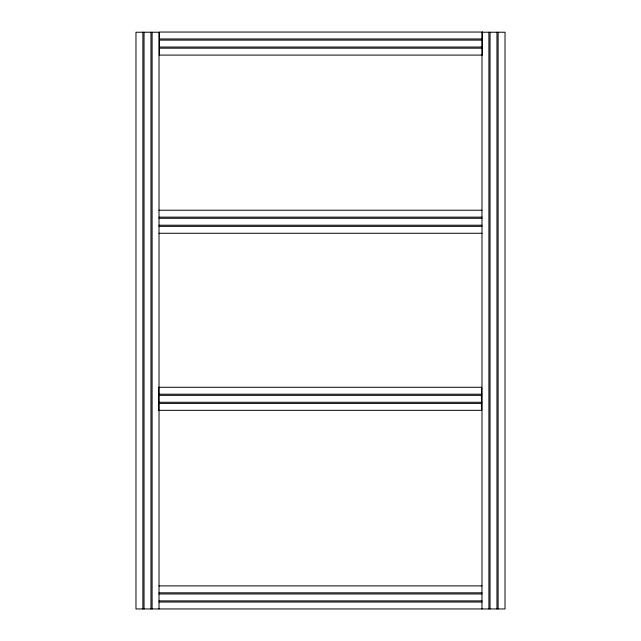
<?xml version="1.0" encoding="UTF-8"?>
<svg xmlns="http://www.w3.org/2000/svg" width="641" height="641" viewBox="0 0 641 641"><rect width="100%" height="100%" fill="white"/><g stroke="black" fill="none" stroke-linecap="round" stroke-linejoin="round"><path stroke-width="0.96" d="M159.377 38.965L482.336 38.965M159.377 40.119L482.336 40.119M159.377 47.033L482.336 47.033M159.377 48.187L482.336 48.187M159.016 210.224L481.984 210.224M159.016 217.139L481.984 217.139M159.016 218.293L481.984 218.293M159.016 225.207L481.984 225.207M159.016 226.353L481.984 226.353M159.016 233.268L481.984 233.268M158.728 394.199L481.687 394.199M158.728 395.345L481.687 395.345M481.687 402.26L158.728 402.26L158.728 387.284L481.687 387.284L481.687 410.328L158.728 410.328L158.728 403.413L481.687 403.413M159.016 585.906L481.984 585.906M159.016 592.813L481.984 592.813M159.016 593.967L481.984 593.967M159.016 600.881L481.984 600.881M159.016 602.035L481.984 602.035M498.113 32.234L498.113 608.95M496.959 32.234L496.959 608.95M490.045 32.234L490.045 608.95M488.899 32.234L488.899 608.95M481.984 608.95L481.984 32.234L505.028 32.234L505.028 608.95L135.972 608.95L135.972 32.234L159.016 32.234L159.016 608.95M152.101 32.234L152.101 608.95M150.956 32.234L150.956 608.95M144.041 32.234L144.041 608.95M142.887 32.234L142.887 608.95M482.336 32.05L159.377 32.05L159.377 55.094L482.336 55.094L482.336 32.05"/></g></svg>
